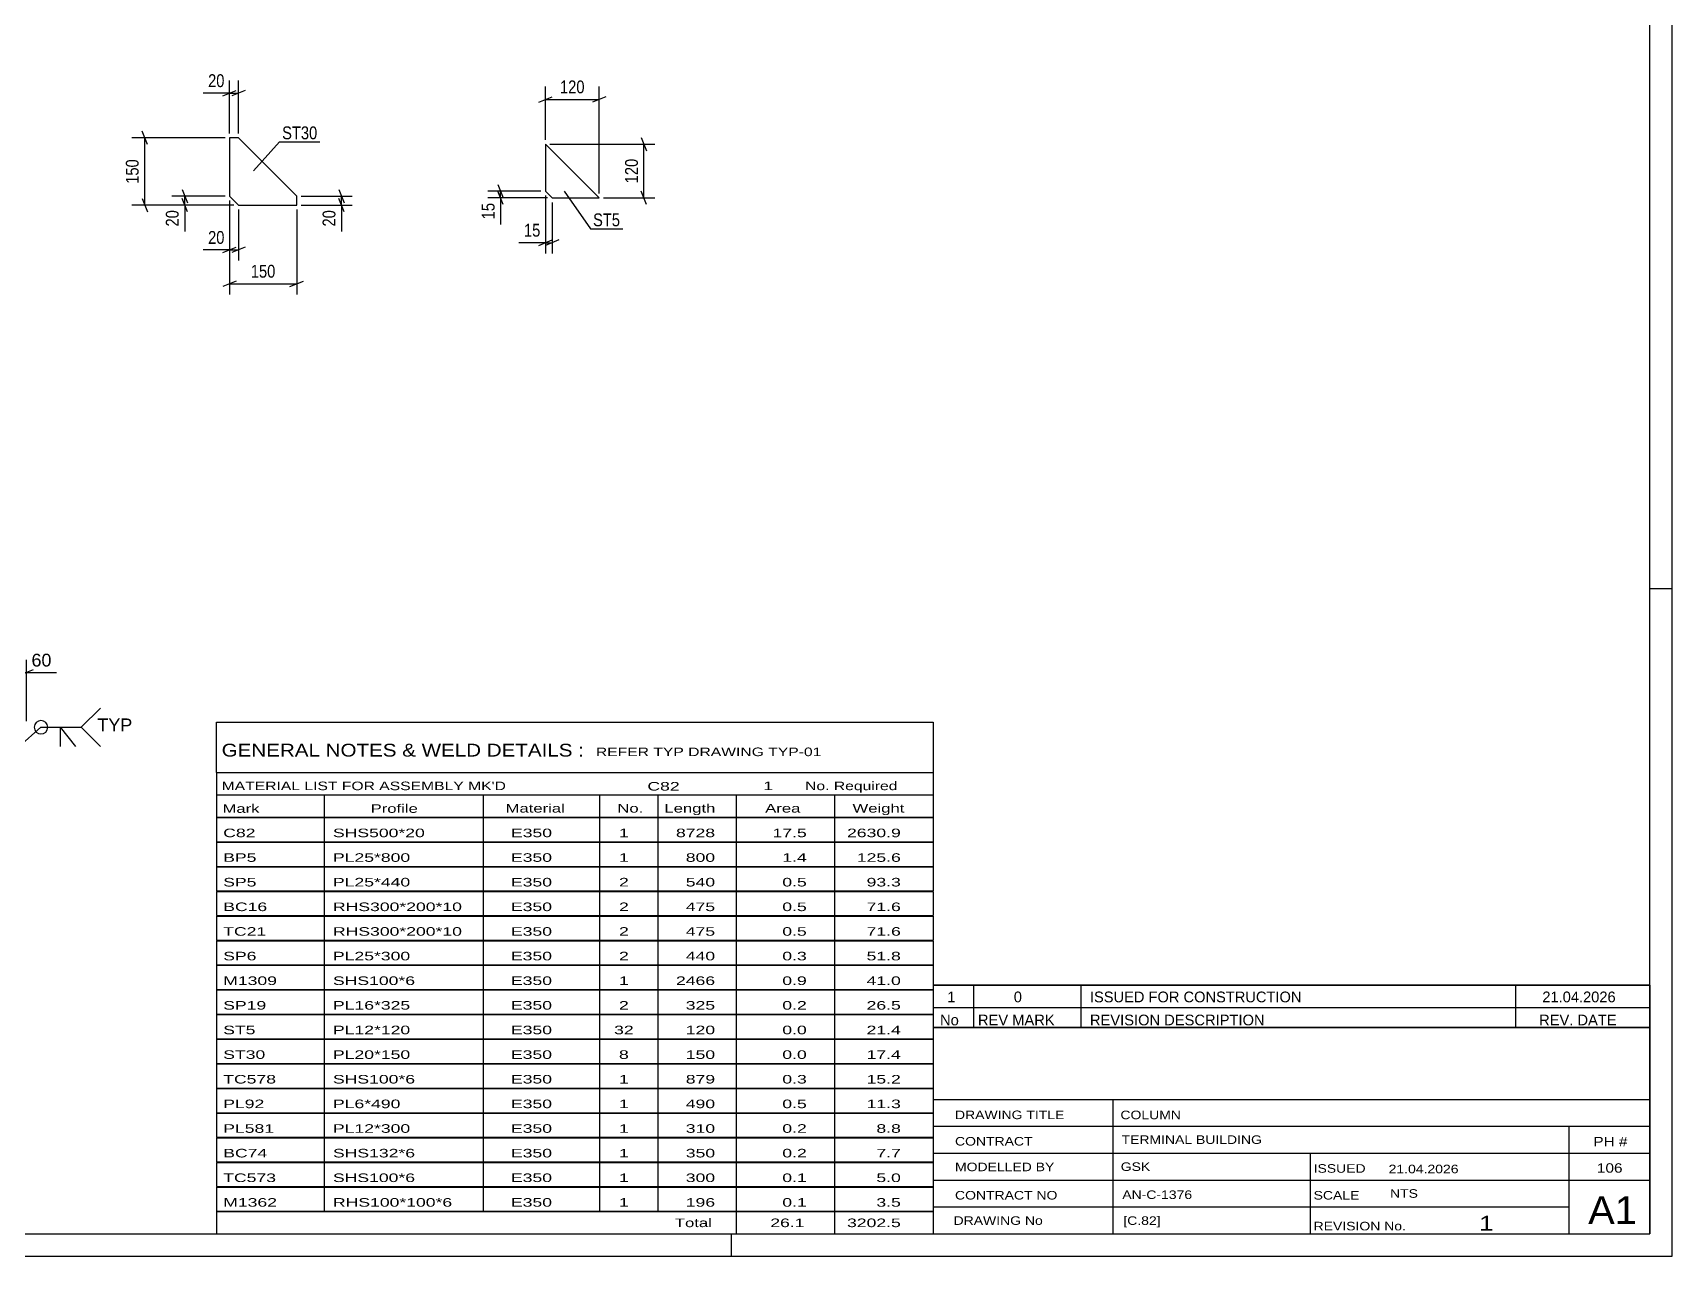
# Model space of a CAD drawing. Header units: millimetres. Extents: x 0 to 841, y 0 to 594.
# Drawn here: x 475 to 841, y 0 to 273.2 of the extents above; entities that cross this region are included whole.
import ezdxf

# ---------------------------------------------------------------- set-up
doc = ezdxf.new("R2010")
doc.units = ezdxf.units.MM
doc.styles.add('Arial', font='ARIAL.TTF', dxfattribs={"height": 0.2})
doc.styles.add('Arial Narrow', font='ARIALN.TTF', dxfattribs={"height": 0.2})

# ---------------------------------------------------------------- blocks, each defined once
blk = doc.blocks.new('Unknown-284928650-1132')
at = {"color": 5, "linetype": 'Continuous'}
for p, q in [((841, 0), (841, 594)), ((836, 5), (836, 589)), ((841, 149), (836, 149)), ((5, 5), (836, 5)), ((631, 0), (631, 5)), ((0, 0), (841, 0))]:
    blk.add_line(p, q, dxfattribs=at)
blk = doc.blocks.new('Part-284928650-4260 - 4254')
at = {"color": 2, "linetype": 'Continuous'}
for p, q in [((520.9, 249.69), (518.9, 249.69)), ((518.9, 249.69), (518.9, 236.69)), ((533.9, 236.69), (520.9, 249.69)), ((518.9, 236.69), (520.9, 234.69)), ((520.9, 234.69), (533.9, 234.69)), ((533.9, 234.69), (533.9, 236.69))]:
    blk.add_line(p, q, dxfattribs=at)
blk = doc.blocks.new('Part-284928650-4021 - 4015')
at = {"color": 2, "linetype": 'Continuous'}
for p, q in [((589.43, 248.3), (589.43, 237.8)), ((589.43, 248.3), (601.43, 236.3)), ((589.43, 237.8), (590.93, 236.3)), ((590.93, 236.3), (601.43, 236.3))]:
    blk.add_line(p, q, dxfattribs=at)
blk = doc.blocks.new('StraightDimension-284928650-3626 - 3507')
at = {"color": 7, "linetype": 'Continuous'}
for p, q in [((467.57, 113.45), (467.57, 133.16)), ((473.57, 119.45), (473.57, 133.16)), ((466.07, 129.71), (469.07, 130.91)), ((467.57, 130.31), (473.57, 130.31)), ((475.07, 130.91), (472.07, 129.71))]:
    blk.add_line(p, q, dxfattribs=at)
at = {"color": 0}
blk.add_wipeout([(479.74, 131.06), (479.74, 135.26), (474.09, 135.26), (474.09, 131.06)], dxfattribs=at)
at = {"color": 7, "linetype": 'Continuous'}
blk.add_line((473.57, 130.31), (480.26, 130.31), dxfattribs=at)
blk.add_line((473.57, 130.31), (480.26, 130.31), dxfattribs=at)
at = {"color": 3, "style": 'Arial'}
blk.add_text('60', height=2.865, dxfattribs=at).set_placement((474.69, 131.66))
blk = doc.blocks.new('StraightDimension-284928650-4284 - 4254')
at = {"color": 7, "linetype": 'Continuous'}
for p, q in [((543.3, 238.19), (544.5, 235.19)), ((534.9, 236.69), (546.3, 236.69)), ((534.9, 234.69), (546.3, 234.69)), ((544.5, 233.19), (543.3, 236.19)), ((543.9, 234.69), (543.9, 236.69))]:
    blk.add_line(p, q, dxfattribs=at)
at = {"color": 0}
blk.add_wipeout([(543.15, 234.16), (538.95, 234.16), (538.95, 229.31), (543.15, 229.31)], dxfattribs=at)
at = {"color": 7, "linetype": 'Continuous'}
blk.add_line((543.9, 234.69), (543.9, 228.78), dxfattribs=at)
blk.add_line((543.9, 234.69), (543.9, 228.78), dxfattribs=at)
at = {"color": 3, "style": 'Arial Narrow'}
blk.add_text('20', height=2.863, rotation=90.0002, dxfattribs=at).set_placement((542.55, 229.91))
blk = doc.blocks.new('StraightDimension-284928650-4302 - 4254')
at = {"color": 7, "linetype": 'Continuous'}
for p, q in [((518.9, 235.69), (518.9, 214.74)), ((533.9, 233.69), (533.9, 214.74)), ((520.4, 217.74), (517.4, 216.54)), ((518.9, 217.14), (533.9, 217.14)), ((532.4, 216.54), (535.4, 217.74))]:
    blk.add_line(p, q, dxfattribs=at)
at = {"color": 0}
blk.add_wipeout([(529.75, 217.89), (529.75, 222.09), (523.06, 222.09), (523.06, 217.89)], dxfattribs=at)
at = {"color": 3, "style": 'Arial Narrow'}
blk.add_text('150', height=2.863, dxfattribs=at).set_placement((523.66, 218.49))
blk = doc.blocks.new('StraightDimension-284928650-4262 - 4254')
at = {"color": 7, "linetype": 'Continuous'}
for p, q in [((517.4, 259.09), (520.4, 260.29)), ((518.9, 250.69), (518.9, 262.54)), ((522.4, 260.29), (519.4, 259.09)), ((520.9, 250.69), (520.9, 262.54)), ((518.9, 259.69), (520.9, 259.69))]:
    blk.add_line(p, q, dxfattribs=at)
at = {"color": 0}
blk.add_wipeout([(518.38, 260.44), (518.38, 264.64), (513.52, 264.64), (513.52, 260.44)], dxfattribs=at)
at = {"color": 7, "linetype": 'Continuous'}
blk.add_line((518.9, 259.69), (513, 259.69), dxfattribs=at)
blk.add_line((518.9, 259.69), (513, 259.69), dxfattribs=at)
at = {"color": 3, "style": 'Arial Narrow'}
blk.add_text('20', height=2.863, dxfattribs=at).set_placement((514.12, 261.04))
blk = doc.blocks.new('StraightDimension-284928650-4273 - 4254')
at = {"color": 7, "linetype": 'Continuous'}
for p, q in [((518.9, 235.69), (518.9, 222.29)), ((520.9, 233.69), (520.9, 222.29)), ((517.4, 224.09), (520.4, 225.29)), ((518.9, 224.69), (520.9, 224.69)), ((522.4, 225.29), (519.4, 224.09))]:
    blk.add_line(p, q, dxfattribs=at)
at = {"color": 0}
blk.add_wipeout([(518.38, 225.44), (518.38, 229.64), (513.52, 229.64), (513.52, 225.44)], dxfattribs=at)
at = {"color": 7, "linetype": 'Continuous'}
blk.add_line((518.9, 224.69), (513, 224.69), dxfattribs=at)
blk.add_line((518.9, 224.69), (513, 224.69), dxfattribs=at)
at = {"color": 3, "style": 'Arial Narrow'}
blk.add_text('20', height=2.863, dxfattribs=at).set_placement((514.12, 226.04))
blk = doc.blocks.new('StraightDimension-284928650-4291 - 4254')
at = {"color": 7, "linetype": 'Continuous'}
for p, q in [((508.3, 238.19), (509.5, 235.19)), ((517.9, 236.69), (506.05, 236.69)), ((519.9, 234.69), (506.05, 234.69)), ((509.5, 233.19), (508.3, 236.19)), ((508.9, 234.69), (508.9, 236.69))]:
    blk.add_line(p, q, dxfattribs=at)
at = {"color": 0}
blk.add_wipeout([(508.15, 234.16), (503.95, 234.16), (503.95, 229.31), (508.15, 229.31)], dxfattribs=at)
at = {"color": 7, "linetype": 'Continuous'}
blk.add_line((508.9, 234.69), (508.9, 228.78), dxfattribs=at)
blk.add_line((508.9, 234.69), (508.9, 228.78), dxfattribs=at)
at = {"color": 3, "style": 'Arial Narrow'}
blk.add_text('20', height=2.863, rotation=90.0002, dxfattribs=at).set_placement((507.55, 229.91))
blk = doc.blocks.new('StraightDimension-284928650-4309 - 4254')
at = {"color": 7, "linetype": 'Continuous'}
for p, q in [((517.9, 249.69), (497.12, 249.69)), ((500.57, 248.19), (499.37, 251.19)), ((499.97, 234.69), (499.97, 249.69)), ((519.9, 234.69), (497.12, 234.69)), ((499.37, 236.19), (500.57, 233.19))]:
    blk.add_line(p, q, dxfattribs=at)
at = {"color": 0}
blk.add_wipeout([(499.22, 245.53), (495.02, 245.53), (495.02, 238.85), (499.22, 238.85)], dxfattribs=at)
at = {"color": 3, "style": 'Arial Narrow'}
blk.add_text('150', height=2.863, rotation=90.0002, dxfattribs=at).set_placement((498.62, 239.45))
blk = doc.blocks.new('StraightDimension-284928650-4041 - 4015')
at = {"color": 7, "linetype": 'Continuous'}
for p, q in [((589.43, 249.3), (589.43, 261.15)), ((601.43, 237.3), (601.43, 261.15)), ((587.93, 257.7), (590.93, 258.9)), ((589.43, 258.3), (601.43, 258.3)), ((602.93, 258.9), (599.93, 257.7))]:
    blk.add_line(p, q, dxfattribs=at)
at = {"color": 0}
blk.add_wipeout([(598.77, 259.05), (598.77, 263.25), (592.09, 263.25), (592.09, 259.05)], dxfattribs=at)
at = {"color": 3, "style": 'Arial Narrow'}
blk.add_text('120', height=2.863, dxfattribs=at).set_placement((592.69, 259.65))
blk = doc.blocks.new('StraightDimension-284928650-4023 - 4015')
at = {"color": 7, "linetype": 'Continuous'}
for p, q in [((610.83, 249.8), (612.03, 246.8)), ((590.43, 248.3), (613.83, 248.3)), ((611.43, 236.3), (611.43, 248.3)), ((602.43, 236.3), (613.83, 236.3)), ((612.03, 234.8), (610.83, 237.8))]:
    blk.add_line(p, q, dxfattribs=at)
at = {"color": 0}
blk.add_wipeout([(610.68, 245.64), (606.48, 245.64), (606.48, 238.96), (610.68, 238.96)], dxfattribs=at)
at = {"color": 3, "style": 'Arial Narrow'}
blk.add_text('120', height=2.863, rotation=90.0002, dxfattribs=at).set_placement((610.08, 239.56))
blk = doc.blocks.new('StraightDimension-284928650-4030 - 4015')
at = {"color": 7, "linetype": 'Continuous'}
for p, q in [((578.83, 239.3), (580.03, 236.3)), ((588.43, 237.8), (576.58, 237.8)), ((589.93, 236.3), (576.58, 236.3)), ((580.03, 234.8), (578.83, 237.8)), ((579.43, 236.3), (579.43, 237.8))]:
    blk.add_line(p, q, dxfattribs=at)
at = {"color": 0}
blk.add_wipeout([(578.68, 235.77), (574.48, 235.77), (574.48, 230.92), (578.68, 230.92)], dxfattribs=at)
at = {"color": 7, "linetype": 'Continuous'}
blk.add_line((579.43, 236.3), (579.43, 230.39), dxfattribs=at)
blk.add_line((579.43, 236.3), (579.43, 230.39), dxfattribs=at)
at = {"color": 3, "style": 'Arial Narrow'}
blk.add_text('15', height=2.863, rotation=90.0002, dxfattribs=at).set_placement((578.08, 231.52))
blk = doc.blocks.new('StraightDimension-284928650-4050 - 4015')
at = {"color": 7, "linetype": 'Continuous'}
for p, q in [((589.43, 236.8), (589.43, 223.9)), ((590.93, 235.3), (590.93, 223.9)), ((587.93, 225.7), (590.93, 226.9)), ((592.43, 226.9), (589.43, 225.7)), ((589.43, 226.3), (590.93, 226.3))]:
    blk.add_line(p, q, dxfattribs=at)
at = {"color": 0}
blk.add_wipeout([(588.9, 227.05), (588.9, 231.25), (584.05, 231.25), (584.05, 227.05)], dxfattribs=at)
at = {"color": 7, "linetype": 'Continuous'}
blk.add_line((589.43, 226.3), (583.52, 226.3), dxfattribs=at)
blk.add_line((589.43, 226.3), (583.52, 226.3), dxfattribs=at)
at = {"color": 3, "style": 'Arial Narrow'}
blk.add_text('15', height=2.863, dxfattribs=at).set_placement((584.65, 227.65))
blk = doc.blocks.new('Unknown-284928650-8334')
at = {"color": 7, "linetype": 'Continuous'}
for p, q in [((676, 51.05), (676, 5)), ((676, 51.05), (836, 51.05)), ((836, 51), (836, 5)), ((676, 35), (836, 35)), ((716.14, 35), (716.14, 5)), ((676, 29), (836, 29)), ((818, 5.05), (818, 29.05)), ((676, 23), (836, 23)), ((760.14, 23), (760.14, 5)), ((676, 17), (836, 17)), ((676, 11), (818, 11)), ((676, 5), (836, 5))]:
    blk.add_line(p, q, dxfattribs=at)
at = {"color": 7, "style": 'Arial Narrow'}
for s, height, width, p in [('DRAWING TITLE', 1.9089, 1.425378, (680.88, 30.61)), ('COLUMN', 1.909, 1.425378, (717.81, 30.59)), ('CONTRACT', 1.909, 1.425378, (680.88, 24.71)), ('TERMINAL BUILDING', 1.9089, 1.425378, (718.06, 25.07)), ('MODELLED BY', 1.9089, 1.425378, (680.88, 18.98)), ('GSK', 1.909, 1.425378, (717.88, 19.04)), ('ISSUED', 1.909, 1.425378, (760.94, 18.64)), ('21.04.2026', 1.909, 1.425378, (777.69, 18.52)), ('AN-C-1376', 1.909, 1.425378, (718.23, 12.78)), ('CONTRACT NO', 1.9089, 1.425378, (680.88, 12.66)), ('SCALE', 1.909, 1.425378, (760.94, 12.65)), ('A1', 6.204, 1.25, (822.24, 7.2)), ('DRAWING No', 1.909, 1.425378, (680.56, 7)), ('[C.82]', 1.909, 1.425378, (718.46, 6.99)), ('REVISION No.', 1.9089, 1.425378, (760.94, 5.77)), ('1', 3.34, 1.5, (797.91, 5.68))]:
    blk.add_text(s, height=height, dxfattribs=dict(at, width=width)).set_placement(p)
at = {"color": 7, "linetype": 'Continuous', "style": 'Arial Narrow'}
for s, height, width, p in [('PH #', 2.1, 1.42538, (823.4, 24.55)), ('106', 2.1, 1.42538, (824.19, 18.65)), ('NTS', 1.909, 1.425378, (778, 13.05))]:
    blk.add_text(s, height=height, dxfattribs=dict(at, width=width)).set_placement(p)
blk = doc.blocks.new('Unknown-284928650-8335')
at = {"color": 7, "linetype": 'Continuous'}
for p, q in [((516, 119.25), (676, 119.25)), ((516, 108), (516, 119.25)), ((676, 119.25), (676, 108)), ((516, 108), (676, 108)), ((516, 108), (516, 103)), ((676, 108), (676, 103)), ((516, 103), (676, 103)), ((516, 103), (516, 98)), ((540, 103), (540, 98)), ((575.5, 103), (575.5, 98)), ((601.5, 103), (601.5, 98)), ((614.5, 103), (614.5, 98)), ((632, 103), (632, 98)), ((654, 103), (654, 98)), ((676, 103), (676, 98)), ((516, 98), (676, 98)), ((516, 97.95), (516, 92.55)), ((516, 97.95), (676, 97.95)), ((540, 98), (540, 92.5)), ((575.5, 98), (575.5, 92.5)), ((601.5, 98), (601.5, 92.5)), ((614.5, 98), (614.5, 92.5)), ((632, 98), (632, 92.5)), ((654, 98), (654, 92.5)), ((676, 97.95), (676, 92.55)), ((516, 92.55), (676, 92.55)), ((516, 92.45), (516, 87.05)), ((516, 92.45), (676, 92.45)), ((540, 92.5), (540, 87)), ((575.5, 92.5), (575.5, 87)), ((601.5, 92.5), (601.5, 87)), ((614.5, 92.5), (614.5, 87)), ((632, 92.5), (632, 87)), ((654, 92.5), (654, 87)), ((676, 92.45), (676, 87.05)), ((516, 87.05), (676, 87.05)), ((516, 86.95), (516, 81.55)), ((516, 86.95), (676, 86.95)), ((540, 87), (540, 81.5)), ((575.5, 87), (575.5, 81.5)), ((601.5, 87), (601.5, 81.5)), ((614.5, 87), (614.5, 81.5)), ((632, 87), (632, 81.5)), ((654, 87), (654, 81.5)), ((676, 86.95), (676, 81.55)), ((516, 81.55), (676, 81.55)), ((516, 81.45), (516, 76.05)), ((516, 81.45), (676, 81.45)), ((540, 81.5), (540, 76)), ((575.5, 81.5), (575.5, 76)), ((601.5, 81.5), (601.5, 76)), ((614.5, 81.5), (614.5, 76)), ((632, 81.5), (632, 76)), ((654, 81.5), (654, 76)), ((676, 81.45), (676, 76.05)), ((516, 76.05), (676, 76.05)), ((516, 75.95), (516, 70.55)), ((516, 75.95), (676, 75.95)), ((540, 76), (540, 70.5)), ((575.5, 76), (575.5, 70.5)), ((601.5, 76), (601.5, 70.5)), ((614.5, 76), (614.5, 70.5)), ((632, 76), (632, 70.5)), ((654, 76), (654, 70.5)), ((676, 75.95), (676, 70.55)), ((516, 70.55), (676, 70.55)), ((516, 70.45), (516, 65.05)), ((516, 70.45), (676, 70.45)), ((540, 70.5), (540, 65)), ((575.5, 70.5), (575.5, 65)), ((601.5, 70.5), (601.5, 65)), ((614.5, 70.5), (614.5, 65)), ((632, 70.5), (632, 65)), ((654, 70.5), (654, 65)), ((676, 70.45), (676, 65.05)), ((516, 65.05), (676, 65.05)), ((516, 64.95), (516, 59.55)), ((516, 64.95), (676, 64.95)), ((540, 65), (540, 59.5)), ((575.5, 65), (575.5, 59.5)), ((601.5, 65), (601.5, 59.5)), ((614.5, 65), (614.5, 59.5)), ((632, 65), (632, 59.5)), ((654, 65), (654, 59.5)), ((676, 64.95), (676, 59.55)), ((516, 59.55), (676, 59.55)), ((516, 59.45), (516, 54.05)), ((516, 59.45), (676, 59.45)), ((540, 59.5), (540, 54)), ((575.5, 59.5), (575.5, 54)), ((601.5, 59.5), (601.5, 54)), ((614.5, 59.5), (614.5, 54)), ((632, 59.5), (632, 54)), ((654, 59.5), (654, 54)), ((676, 59.45), (676, 54.05)), ((516, 54.05), (676, 54.05)), ((516, 53.95), (516, 48.55)), ((516, 53.95), (676, 53.95)), ((540, 54), (540, 48.5)), ((575.5, 54), (575.5, 48.5)), ((601.5, 54), (601.5, 48.5)), ((614.5, 54), (614.5, 48.5)), ((632, 54), (632, 48.5)), ((654, 54), (654, 48.5)), ((676, 53.95), (676, 48.55)), ((516, 48.55), (676, 48.55)), ((516, 48.45), (516, 43.05)), ((516, 48.45), (676, 48.45)), ((540, 48.5), (540, 43)), ((575.5, 48.5), (575.5, 43)), ((601.5, 48.5), (601.5, 43)), ((614.5, 48.5), (614.5, 43)), ((632, 48.5), (632, 43)), ((654, 48.5), (654, 43)), ((676, 48.45), (676, 43.05)), ((516, 43.05), (676, 43.05)), ((516, 42.95), (516, 37.55)), ((516, 42.95), (676, 42.95)), ((540, 43), (540, 37.5)), ((575.5, 43), (575.5, 37.5)), ((601.5, 43), (601.5, 37.5)), ((614.5, 43), (614.5, 37.5)), ((632, 43), (632, 37.5)), ((654, 43), (654, 37.5)), ((676, 42.95), (676, 37.55)), ((516, 37.55), (676, 37.55)), ((516, 37.45), (516, 32.05)), ((516, 37.45), (676, 37.45)), ((540, 37.5), (540, 32)), ((575.5, 37.5), (575.5, 32)), ((601.5, 37.5), (601.5, 32)), ((614.5, 37.5), (614.5, 32)), ((632, 37.5), (632, 32)), ((654, 37.5), (654, 32)), ((676, 37.45), (676, 32.05)), ((516, 32.05), (676, 32.05)), ((516, 31.95), (516, 26.55)), ((516, 31.95), (676, 31.95)), ((540, 32), (540, 26.5)), ((575.5, 32), (575.5, 26.5)), ((601.5, 32), (601.5, 26.5)), ((614.5, 32), (614.5, 26.5)), ((632, 32), (632, 26.5)), ((654, 32), (654, 26.5)), ((676, 31.95), (676, 26.55)), ((516, 26.55), (676, 26.55)), ((516, 26.45), (516, 21.05)), ((516, 26.45), (676, 26.45)), ((540, 26.5), (540, 21)), ((575.5, 26.5), (575.5, 21)), ((601.5, 26.5), (601.5, 21)), ((614.5, 26.5), (614.5, 21)), ((632, 26.5), (632, 21)), ((654, 26.5), (654, 21)), ((676, 26.45), (676, 21.05)), ((516, 21.05), (676, 21.05)), ((516, 20.95), (516, 15.55)), ((516, 20.95), (676, 20.95)), ((540, 21), (540, 15.5)), ((575.5, 21), (575.5, 15.5)), ((601.5, 21), (601.5, 15.5)), ((614.5, 21), (614.5, 15.5)), ((632, 21), (632, 15.5)), ((654, 21), (654, 15.5)), ((676, 20.95), (676, 15.55)), ((516, 15.55), (676, 15.55)), ((516, 15.45), (516, 10.05)), ((516, 15.45), (676, 15.45)), ((540, 15.5), (540, 10)), ((575.5, 15.5), (575.5, 10)), ((601.5, 15.5), (601.5, 10)), ((614.5, 15.5), (614.5, 10)), ((632, 15.5), (632, 10)), ((654, 15.5), (654, 10)), ((676, 15.45), (676, 10.05)), ((516, 10.05), (676, 10.05)), ((516, 10), (676, 10)), ((516, 10), (516, 5)), ((632, 10), (632, 5)), ((654, 10), (654, 5)), ((676, 10), (676, 5)), ((516, 5), (676, 5))]:
    blk.add_line(p, q, dxfattribs=at)
at = {"color": 7, "style": 'Arial Narrow'}
for s, height, width, p in [('GENERAL NOTES & WELD DETAILS :', 2.8633, 1.4, (517.15, 111.56)), ('REFER TYP DRAWING TYP-01', 1.9089, 1.6, (600.7, 111.66)), ("MATERIAL LIST FOR ASSEMBLY MK'D", 1.9089, 1.6, (517.15, 104.06)), ('C82', 1.909, 1.794707, (612.2, 103.97)), ('1', 1.91, 1.794707, (638.08, 104.06)), ('No. Required', 1.9089, 1.6, (647.41, 104.06)), ('Mark', 1.909, 1.7, (517.34, 99)), ('Profile', 1.909, 1.7, (550.41, 99)), ('Material', 1.909, 1.7, (580.54, 99.06)), ('No.', 1.909, 1.7, (605.5, 99.06)), ('Length', 1.909, 1.7, (616, 99.06)), ('Area', 1.909, 1.7, (638.5, 99.06)), ('Weight', 1.909, 1.7, (658, 99.06))]:
    blk.add_text(s, height=height, dxfattribs=dict(at, width=width)).set_placement(p)
at = {"color": 7, "linetype": 'Continuous', "style": 'Arial Narrow'}
for s, height, width, p in [('C82', 1.909, 1.794707, (517.5, 93.56)), ('SHS500*20', 1.909, 1.794707, (542, 93.56)), ('E350', 1.909, 1.794707, (581.74, 93.56)), ('1', 1.91, 1.794707, (605.86, 93.56)), ('8728', 1.909, 1.794707, (618.58, 93.56)), ('17.5', 1.909, 1.794707, (640.13, 93.56)), ('2630.9', 1.909, 1.794707, (656.77, 93.56)), ('BP5', 1.909, 1.794707, (517.5, 88.06)), ('PL25*800', 1.909, 1.794707, (542, 88.06)), ('E350', 1.909, 1.794707, (581.74, 88.06)), ('1', 1.91, 1.794707, (605.86, 88.06)), ('800', 1.909, 1.794707, (620.77, 88.06)), ('1.4', 1.909, 1.794707, (642.32, 88.06)), ('125.6', 1.909, 1.794707, (658.96, 88.06)), ('SP5', 1.909, 1.794707, (517.5, 82.56)), ('PL25*440', 1.909, 1.794707, (542, 82.56)), ('E350', 1.909, 1.794707, (581.74, 82.56)), ('2', 1.91, 1.794707, (605.86, 82.56)), ('540', 1.909, 1.794707, (620.77, 82.56)), ('0.5', 1.909, 1.794707, (642.32, 82.56)), ('93.3', 1.909, 1.794707, (661.14, 82.56)), ('BC16', 1.909, 1.794707, (517.5, 77.06)), ('RHS300*200*10', 1.9089, 1.794707, (542, 77.06)), ('E350', 1.909, 1.794707, (581.74, 77.06)), ('2', 1.91, 1.794707, (605.86, 77.06)), ('475', 1.909, 1.794707, (620.77, 77.06)), ('0.5', 1.909, 1.794707, (642.32, 77.06)), ('71.6', 1.909, 1.794707, (661.14, 77.06)), ('TC21', 1.909, 1.794707, (517.5, 71.56)), ('RHS300*200*10', 1.9089, 1.794707, (542, 71.56)), ('E350', 1.909, 1.794707, (581.74, 71.56)), ('2', 1.91, 1.794707, (605.86, 71.56)), ('475', 1.909, 1.794707, (620.77, 71.56)), ('0.5', 1.909, 1.794707, (642.32, 71.56)), ('71.6', 1.909, 1.794707, (661.14, 71.56)), ('SP6', 1.909, 1.794707, (517.5, 66.06)), ('PL25*300', 1.909, 1.794707, (542, 66.06)), ('E350', 1.909, 1.794707, (581.74, 66.06)), ('2', 1.91, 1.794707, (605.86, 66.06)), ('440', 1.909, 1.794707, (620.77, 66.06)), ('0.3', 1.909, 1.794707, (642.32, 66.06)), ('51.8', 1.909, 1.794707, (661.14, 66.06)), ('M1309', 1.909, 1.794707, (517.5, 60.56)), ('SHS100*6', 1.909, 1.794707, (542, 60.56)), ('E350', 1.909, 1.794707, (581.74, 60.56)), ('1', 1.91, 1.794707, (605.86, 60.56)), ('2466', 1.909, 1.794707, (618.58, 60.56)), ('0.9', 1.909, 1.794707, (642.32, 60.56)), ('41.0', 1.909, 1.794707, (661.14, 60.56)), ('SP19', 1.909, 1.794707, (517.5, 55.06)), ('PL16*325', 1.909, 1.794707, (542, 55.06)), ('E350', 1.909, 1.794707, (581.74, 55.06)), ('2', 1.91, 1.794707, (605.86, 55.06)), ('325', 1.909, 1.794707, (620.77, 55.06)), ('0.2', 1.909, 1.794707, (642.32, 55.06)), ('26.5', 1.909, 1.794707, (661.14, 55.06)), ('ST5', 1.909, 1.794707, (517.5, 49.56)), ('PL12*120', 1.909, 1.794707, (542, 49.56)), ('E350', 1.909, 1.794707, (581.74, 49.56)), ('32', 1.909, 1.794707, (604.76, 49.56)), ('120', 1.909, 1.794707, (620.77, 49.56)), ('0.0', 1.909, 1.794707, (642.32, 49.56)), ('21.4', 1.909, 1.794707, (661.14, 49.56)), ('ST30', 1.909, 1.794707, (517.5, 44.06)), ('PL20*150', 1.909, 1.794707, (542, 44.06)), ('E350', 1.909, 1.794707, (581.74, 44.06)), ('8', 1.91, 1.794707, (605.86, 44.06)), ('150', 1.909, 1.794707, (620.77, 44.06)), ('0.0', 1.909, 1.794707, (642.32, 44.06)), ('17.4', 1.909, 1.794707, (661.14, 44.06)), ('TC578', 1.909, 1.794707, (517.5, 38.56)), ('SHS100*6', 1.909, 1.794707, (542, 38.56)), ('E350', 1.909, 1.794707, (581.74, 38.56)), ('1', 1.91, 1.794707, (605.86, 38.56)), ('879', 1.909, 1.794707, (620.77, 38.56)), ('0.3', 1.909, 1.794707, (642.32, 38.56)), ('15.2', 1.909, 1.794707, (661.14, 38.56)), ('PL92', 1.909, 1.794707, (517.5, 33.06)), ('PL6*490', 1.909, 1.794707, (542, 33.06)), ('E350', 1.909, 1.794707, (581.74, 33.06)), ('1', 1.91, 1.794707, (605.86, 33.06)), ('490', 1.909, 1.794707, (620.77, 33.06)), ('0.5', 1.909, 1.794707, (642.32, 33.06)), ('11.3', 1.909, 1.794707, (661.14, 33.06)), ('PL581', 1.909, 1.794707, (517.5, 27.56)), ('PL12*300', 1.909, 1.794707, (542, 27.56)), ('E350', 1.909, 1.794707, (581.74, 27.56)), ('1', 1.91, 1.794707, (605.86, 27.56)), ('310', 1.909, 1.794707, (620.77, 27.56)), ('0.2', 1.909, 1.794707, (642.32, 27.56)), ('8.8', 1.909, 1.794707, (663.33, 27.56)), ('BC74', 1.909, 1.794707, (517.5, 22.06)), ('SHS132*6', 1.909, 1.794707, (542, 22.06)), ('E350', 1.909, 1.794707, (581.74, 22.06)), ('1', 1.91, 1.794707, (605.86, 22.06)), ('350', 1.909, 1.794707, (620.77, 22.06)), ('0.2', 1.909, 1.794707, (642.32, 22.06)), ('7.7', 1.909, 1.794707, (663.33, 22.06)), ('TC573', 1.909, 1.794707, (517.5, 16.56)), ('SHS100*6', 1.909, 1.794707, (542, 16.56)), ('E350', 1.909, 1.794707, (581.74, 16.56)), ('1', 1.91, 1.794707, (605.86, 16.56)), ('300', 1.909, 1.794707, (620.77, 16.56)), ('0.1', 1.909, 1.794707, (642.32, 16.56)), ('5.0', 1.909, 1.794707, (663.33, 16.56)), ('M1362', 1.909, 1.794707, (517.5, 11.06)), ('RHS100*100*6', 1.9089, 1.794707, (542, 11.06)), ('E350', 1.909, 1.794707, (581.74, 11.06)), ('1', 1.91, 1.794707, (605.86, 11.06)), ('196', 1.909, 1.794707, (620.77, 11.06)), ('0.1', 1.909, 1.794707, (642.32, 11.06)), ('3.5', 1.909, 1.794707, (663.33, 11.06)), ('Total', 1.909, 1.7, (618.33, 6.5)), ('26.1', 1.909, 1.794707, (639.64, 6.5)), ('3202.5', 1.909, 1.794707, (656.77, 6.5))]:
    blk.add_text(s, height=height, dxfattribs=dict(at, width=width)).set_placement(p)
blk = doc.blocks.new('Unknown-284928650-8337')
at = {"color": 7, "linetype": 'Continuous'}
for p, q in [((676, 60.55), (836, 60.55)), ((836, 60.55), (676, 60.55)), ((676, 60.55), (676, 55.55)), ((685, 60.55), (685, 55.55)), ((709, 60.55), (709, 55.55)), ((806, 60.55), (806, 55.55)), ((836, 60.55), (836, 55.55)), ((676, 55.55), (836, 55.55)), ((676, 55.55), (676, 51.05)), ((676, 55.55), (836, 55.55)), ((685, 55.55), (685, 51.05)), ((709, 55.55), (709, 51.05)), ((806, 55.55), (806, 51.05)), ((836, 55.55), (836, 51.05)), ((836, 51.05), (676, 51.05))]:
    blk.add_line(p, q, dxfattribs=at)
at = {"color": 7, "linetype": 'Continuous', "style": 'Arial Narrow'}
for s, height, width, p in [('1', 2.39, 1.196471, (679.16, 56.7)), ('0', 2.39, 1.196471, (694, 56.7)), ('ISSUED FOR CONSTRUCTION', 2.3861, 1.196471, (711, 56.7)), ('21.04.2026', 2.386, 1.196471, (812, 56.7)), ('No', 2.386, 1.2, (677.54, 51.55)), ('REV MARK', 2.386, 1.2, (686, 51.55)), ('REVISION DESCRIPTION', 2.3861, 1.2, (711, 51.55)), ('REV. DATE', 2.386, 1.2, (811.28, 51.55))]:
    blk.add_text(s, height=height, dxfattribs=dict(at, width=width)).set_placement(p)
blk = doc.blocks.new('WeldMark-284928650-3662 - 3507')
at = {"linetype": 'Continuous'}
blk.add_hatch(color=30, dxfattribs=at).paths.add_polyline_path([(465.06, 106.7), (462.31, 105.28), (464.06, 107.83)])
at = {"color": 30, "linetype": 'Continuous'}
for p, q in [((462.31, 105.28), (476.81, 118.1)), ((476.81, 118.1), (485.81, 118.1))]:
    blk.add_line(p, q, dxfattribs=at)
at = {"color": 3, "linetype": 'Continuous'}
for q in [(484.52, 113.81), (481.09, 113.81)]:
    blk.add_line((481.09, 118.1), q, dxfattribs=at)
for start, end in [(90, 270), (270, 90)]:
    blk.add_arc((476.81, 118.1), 1.5, start, end, dxfattribs=at)
at = {"color": 0, "linetype": 'Continuous'}
blk.add_wipeout([(497.18, 117.2), (497.18, 120.2), (489.41, 120.2), (489.41, 117.2)], dxfattribs=at)
blk.add_wipeout([(497.18, 117.2), (497.18, 120.2), (489.41, 120.2), (489.41, 117.2)], dxfattribs=at)
at = {"color": 3, "linetype": 'Continuous'}
for q in [(490.09, 122.38), (490.09, 113.81)]:
    blk.add_line((485.81, 118.1), q, dxfattribs=at)
at = {"color": 3, "linetype": 'Continuous', "style": 'Arial'}
blk.add_text('TYP', height=2.865, dxfattribs=at).set_placement((489.41, 117.2))
blk = doc.blocks.new('Mark-284928650-4256 - 4254')
at = {"color": 0}
blk.add_wipeout([(538.5, 249.39), (538.5, 252.39), (530.65, 252.39), (530.65, 249.39)], dxfattribs=at)
blk.add_wipeout([(538.5, 249.39), (538.5, 252.39), (530.65, 252.39), (530.65, 249.39)], dxfattribs=at)
at = {"color": 30, "linetype": 'Continuous'}
for p, q in [((524.28, 242.31), (530.05, 248.79)), ((530.05, 248.79), (539.1, 248.79))]:
    blk.add_line(p, q, dxfattribs=at)
at = {"color": 3, "style": 'Arial Narrow'}
blk.add_text('ST30', height=2.863, dxfattribs=at).set_placement((530.65, 249.39))
blk = doc.blocks.new('Mark-284928650-4017 - 4015')
at = {"color": 0}
blk.add_wipeout([(606.09, 229.97), (606.09, 232.97), (600.07, 232.97), (600.07, 229.97)], dxfattribs=at)
blk.add_wipeout([(606.09, 229.97), (606.09, 232.97), (600.07, 232.97), (600.07, 229.97)], dxfattribs=at)
at = {"color": 30, "linetype": 'Continuous'}
for p, q in [((593.62, 237.79), (599.47, 229.37)), ((599.47, 229.37), (606.69, 229.37))]:
    blk.add_line(p, q, dxfattribs=at)
at = {"color": 3, "style": 'Arial Narrow'}
blk.add_text('ST5', height=2.863, dxfattribs=at).set_placement((600.07, 229.97))

msp = doc.modelspace()

# ---------------------------------------------------------------- block references
for name in ['Unknown-284928650-1132', 'Part-284928650-4260 - 4254', 'Part-284928650-4021 - 4015', 'Unknown-284928650-8335', 'Unknown-284928650-8337', 'Unknown-284928650-8334']:
    msp.add_blockref(name, (0, 0))

# ---------------------------------------------------------------- next in the draw order: block references
for name in ['StraightDimension-284928650-4262 - 4254', 'StraightDimension-284928650-4041 - 4015', 'Mark-284928650-4256 - 4254', 'StraightDimension-284928650-4284 - 4254', 'StraightDimension-284928650-3626 - 3507']:
    msp.add_blockref(name, (0, 0))

# ---------------------------------------------------------------- next in the draw order: block references
for name in ['StraightDimension-284928650-4023 - 4015', 'StraightDimension-284928650-4302 - 4254', 'WeldMark-284928650-3662 - 3507']:
    msp.add_blockref(name, (0, 0))

# ---------------------------------------------------------------- next in the draw order: block references
for name in ['StraightDimension-284928650-4030 - 4015', 'StraightDimension-284928650-4273 - 4254']:
    msp.add_blockref(name, (0, 0))

# ---------------------------------------------------------------- next in the draw order: block references
for name in ['StraightDimension-284928650-4291 - 4254', 'StraightDimension-284928650-4050 - 4015']:
    msp.add_blockref(name, (0, 0))

# ---------------------------------------------------------------- next in the draw order: block references
for name in ['StraightDimension-284928650-4309 - 4254', 'Mark-284928650-4017 - 4015']:
    msp.add_blockref(name, (0, 0))

doc.saveas('drawing.dxf')
